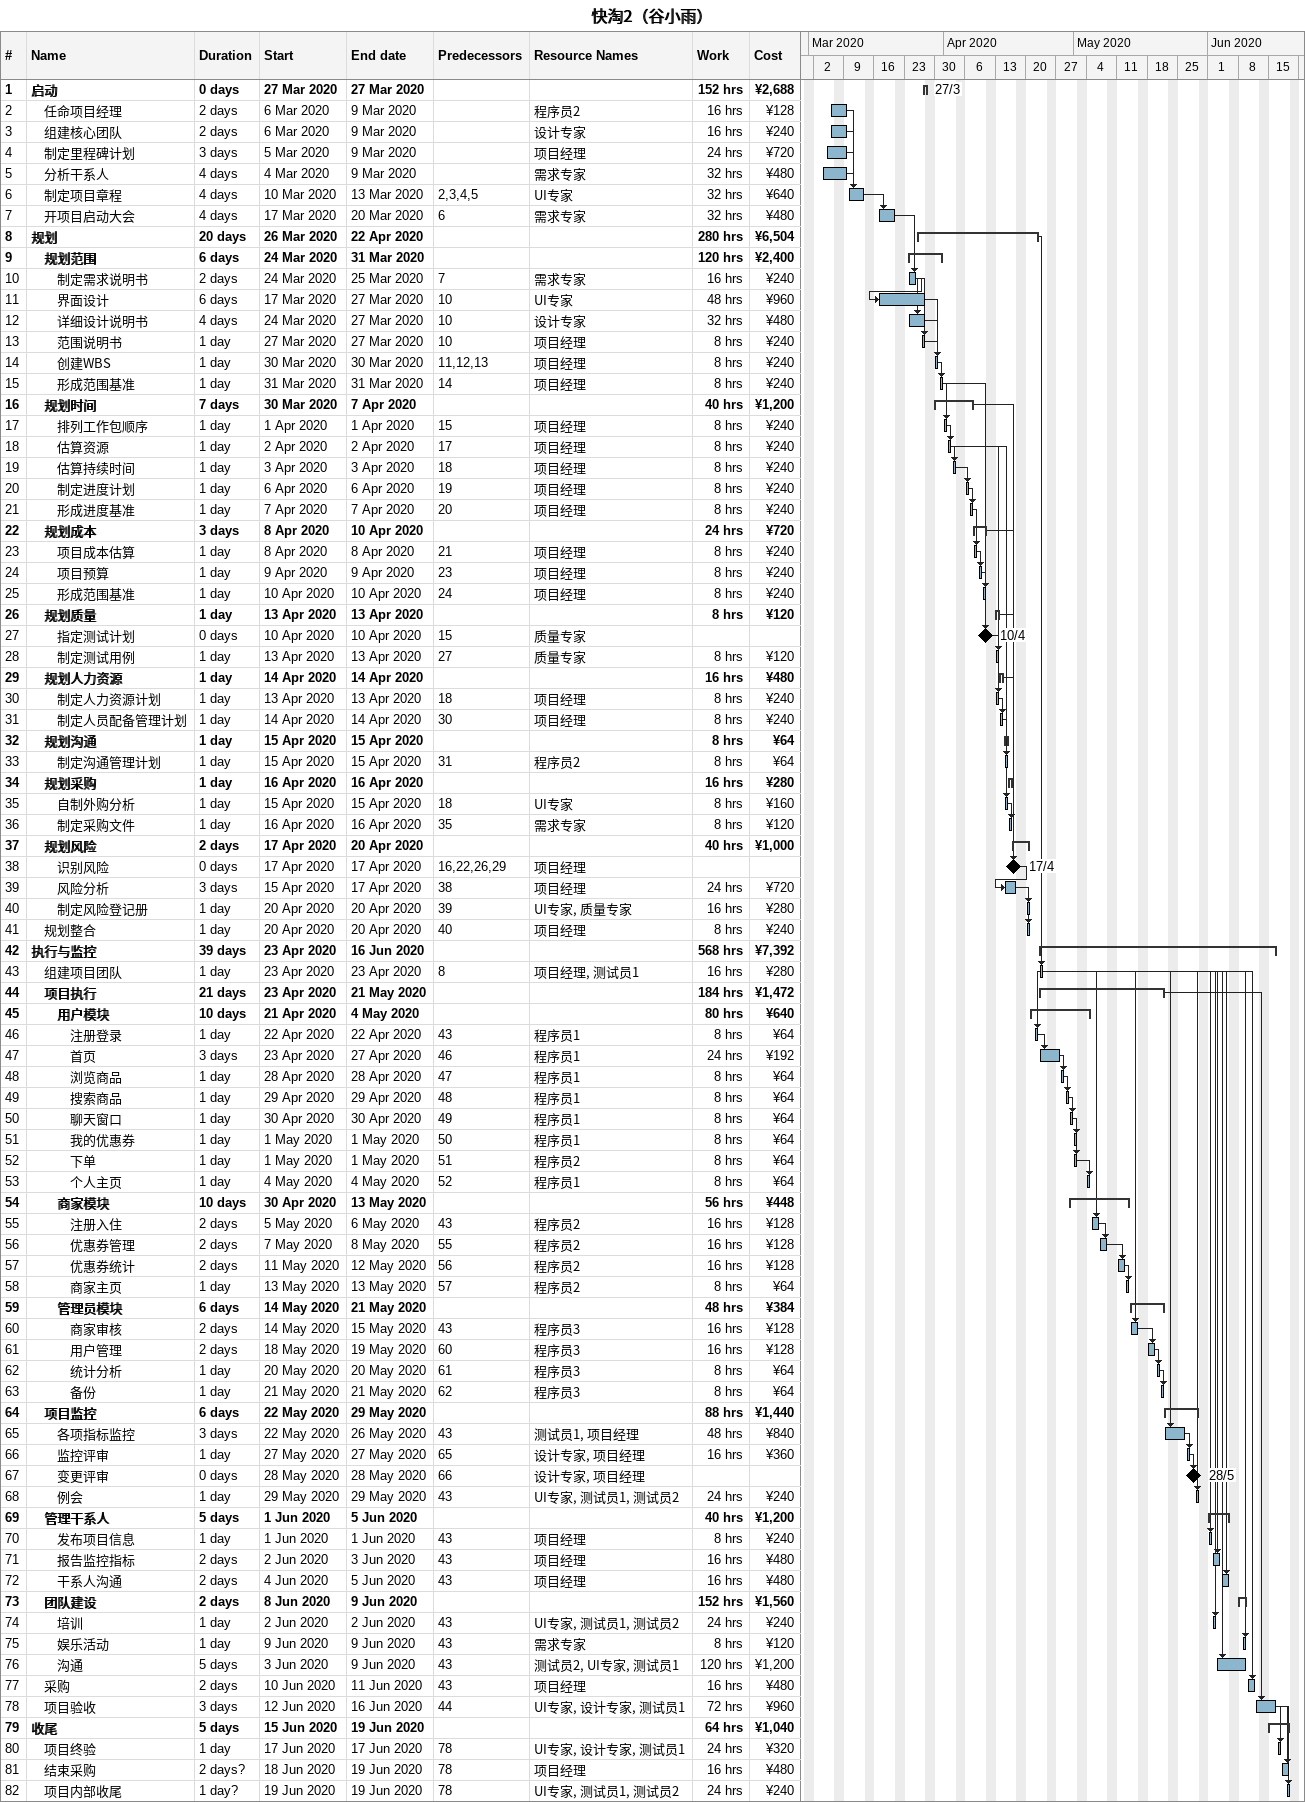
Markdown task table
快淘2（谷小雨）

| ID | Level | Task | Duration | Start | Finish | Predecessors | Resources | Work (h) | Cost (¥) |
|---|---|---|---|---|---|---|---|---|---|
| 1 | 1 | **启动** | 0d | 2020-03-27 | 2020-03-27 |  |  | 152 | 2688 |
| 2 | 2 | 任命项目经理 | 2d | 2020-03-06 | 2020-03-09 |  | 程序员2 | 16 | 128 |
| 3 | 2 | 组建核心团队 | 2d | 2020-03-06 | 2020-03-09 |  | 设计专家 | 16 | 240 |
| 4 | 2 | 制定里程碑计划 | 3d | 2020-03-05 | 2020-03-09 |  | 项目经理 | 24 | 720 |
| 5 | 2 | 分析干系人 | 4d | 2020-03-04 | 2020-03-09 |  | 需求专家 | 32 | 480 |
| 6 | 2 | 制定项目章程 | 4d | 2020-03-10 | 2020-03-13 | 2, 3, 4, 5 | UI专家 | 32 | 640 |
| 7 | 2 | 开项目启动大会 | 4d | 2020-03-17 | 2020-03-20 | 6 | 需求专家 | 32 | 480 |
| 8 | 1 | **规划** | 20d | 2020-03-26 | 2020-04-22 |  |  | 280 | 6504 |
| 9 | 2 | **规划范围** | 6d | 2020-03-24 | 2020-03-31 |  |  | 120 | 2400 |
| 10 | 3 | 制定需求说明书 | 2d | 2020-03-24 | 2020-03-25 | 7 | 需求专家 | 16 | 240 |
| 11 | 3 | 界面设计 | 6d | 2020-03-17 | 2020-03-27 | 10 | UI专家 | 48 | 960 |
| 12 | 3 | 详细设计说明书 | 4d | 2020-03-24 | 2020-03-27 | 10 | 设计专家 | 32 | 480 |
| 13 | 3 | 范围说明书 | 1d | 2020-03-27 | 2020-03-27 | 10 | 项目经理 | 8 | 240 |
| 14 | 3 | 创建WBS | 1d | 2020-03-30 | 2020-03-30 | 11, 12, 13 | 项目经理 | 8 | 240 |
| 15 | 3 | 形成范围基准 | 1d | 2020-03-31 | 2020-03-31 | 14 | 项目经理 | 8 | 240 |
| 16 | 2 | **规划时间** | 7d | 2020-03-30 | 2020-04-07 |  |  | 40 | 1200 |
| 17 | 3 | 排列工作包顺序 | 1d | 2020-04-01 | 2020-04-01 | 15 | 项目经理 | 8 | 240 |
| 18 | 3 | 估算资源 | 1d | 2020-04-02 | 2020-04-02 | 17 | 项目经理 | 8 | 240 |
| 19 | 3 | 估算持续时间 | 1d | 2020-04-03 | 2020-04-03 | 18 | 项目经理 | 8 | 240 |
| 20 | 3 | 制定进度计划 | 1d | 2020-04-06 | 2020-04-06 | 19 | 项目经理 | 8 | 240 |
| 21 | 3 | 形成进度基准 | 1d | 2020-04-07 | 2020-04-07 | 20 | 项目经理 | 8 | 240 |
| 22 | 2 | **规划成本** | 3d | 2020-04-08 | 2020-04-10 |  |  | 24 | 720 |
| 23 | 3 | 项目成本估算 | 1d | 2020-04-08 | 2020-04-08 | 21 | 项目经理 | 8 | 240 |
| 24 | 3 | 项目预算 | 1d | 2020-04-09 | 2020-04-09 | 23 | 项目经理 | 8 | 240 |
| 25 | 3 | 形成范围基准 | 1d | 2020-04-10 | 2020-04-10 | 24 | 项目经理 | 8 | 240 |
| 26 | 2 | **规划质量** | 1d | 2020-04-13 | 2020-04-13 |  |  | 8 | 120 |
| 27 | 3 | 指定测试计划 | 0d | 2020-04-10 | 2020-04-10 | 15 | 质量专家 |  |  |
| 28 | 3 | 制定测试用例 | 1d | 2020-04-13 | 2020-04-13 | 27 | 质量专家 | 8 | 120 |
| 29 | 2 | **规划人力资源** | 1d | 2020-04-14 | 2020-04-14 |  |  | 16 | 480 |
| 30 | 3 | 制定人力资源计划 | 1d | 2020-04-13 | 2020-04-13 | 18 | 项目经理 | 8 | 240 |
| 31 | 3 | 制定人员配备管理计划 | 1d | 2020-04-14 | 2020-04-14 | 30 | 项目经理 | 8 | 240 |
| 32 | 2 | **规划沟通** | 1d | 2020-04-15 | 2020-04-15 |  |  | 8 | 64 |
| 33 | 3 | 制定沟通管理计划 | 1d | 2020-04-15 | 2020-04-15 | 31 | 程序员2 | 8 | 64 |
| 34 | 2 | **规划采购** | 1d | 2020-04-16 | 2020-04-16 |  |  | 16 | 280 |
| 35 | 3 | 自制外购分析 | 1d | 2020-04-15 | 2020-04-15 | 18 | UI专家 | 8 | 160 |
| 36 | 3 | 制定采购文件 | 1d | 2020-04-16 | 2020-04-16 | 35 | 需求专家 | 8 | 120 |
| 37 | 2 | **规划风险** | 2d | 2020-04-17 | 2020-04-20 |  |  | 40 | 1000 |
| 38 | 3 | 识别风险 | 0d | 2020-04-17 | 2020-04-17 | 16, 22, 26, 29 | 项目经理 |  |  |
| 39 | 3 | 风险分析 | 3d | 2020-04-15 | 2020-04-17 | 38 | 项目经理 | 24 | 720 |
| 40 | 3 | 制定风险登记册 | 1d | 2020-04-20 | 2020-04-20 | 39 | UI专家, 质量专家 | 16 | 280 |
| 41 | 2 | 规划整合 | 1d | 2020-04-20 | 2020-04-20 | 40 | 项目经理 | 8 | 240 |
| 42 | 1 | **执行与监控** | 39d | 2020-04-23 | 2020-06-16 |  |  | 568 | 7392 |
| 43 | 2 | 组建项目团队 | 1d | 2020-04-23 | 2020-04-23 | 8 | 项目经理, 测试员1 | 16 | 280 |
| 44 | 2 | **项目执行** | 21d | 2020-04-23 | 2020-05-21 |  |  | 184 | 1472 |
| 45 | 3 | **用户模块** | 10d | 2020-04-21 | 2020-05-04 |  |  | 80 | 640 |
| 46 | 4 | 注册登录 | 1d | 2020-04-22 | 2020-04-22 | 43 | 程序员1 | 8 | 64 |
| 47 | 4 | 首页 | 3d | 2020-04-23 | 2020-04-27 | 46 | 程序员1 | 24 | 192 |
| 48 | 4 | 浏览商品 | 1d | 2020-04-28 | 2020-04-28 | 47 | 程序员1 | 8 | 64 |
| 49 | 4 | 搜索商品 | 1d | 2020-04-29 | 2020-04-29 | 48 | 程序员1 | 8 | 64 |
| 50 | 4 | 聊天窗口 | 1d | 2020-04-30 | 2020-04-30 | 49 | 程序员1 | 8 | 64 |
| 51 | 4 | 我的优惠券 | 1d | 2020-05-01 | 2020-05-01 | 50 | 程序员1 | 8 | 64 |
| 52 | 4 | 下单 | 1d | 2020-05-01 | 2020-05-01 | 51 | 程序员2 | 8 | 64 |
| 53 | 4 | 个人主页 | 1d | 2020-05-04 | 2020-05-04 | 52 | 程序员1 | 8 | 64 |
| 54 | 3 | **商家模块** | 10d | 2020-04-30 | 2020-05-13 |  |  | 56 | 448 |
| 55 | 4 | 注册入住 | 2d | 2020-05-05 | 2020-05-06 | 43 | 程序员2 | 16 | 128 |
| 56 | 4 | 优惠券管理 | 2d | 2020-05-07 | 2020-05-08 | 55 | 程序员2 | 16 | 128 |
| 57 | 4 | 优惠券统计 | 2d | 2020-05-11 | 2020-05-12 | 56 | 程序员2 | 16 | 128 |
| 58 | 4 | 商家主页 | 1d | 2020-05-13 | 2020-05-13 | 57 | 程序员2 | 8 | 64 |
| 59 | 3 | **管理员模块** | 6d | 2020-05-14 | 2020-05-21 |  |  | 48 | 384 |
| 60 | 4 | 商家审核 | 2d | 2020-05-14 | 2020-05-15 | 43 | 程序员3 | 16 | 128 |
| 61 | 4 | 用户管理 | 2d | 2020-05-18 | 2020-05-19 | 60 | 程序员3 | 16 | 128 |
| 62 | 4 | 统计分析 | 1d | 2020-05-20 | 2020-05-20 | 61 | 程序员3 | 8 | 64 |
| 63 | 4 | 备份 | 1d | 2020-05-21 | 2020-05-21 | 62 | 程序员3 | 8 | 64 |
| 64 | 2 | **项目监控** | 6d | 2020-05-22 | 2020-05-29 |  |  | 88 | 1440 |
| 65 | 3 | 各项指标监控 | 3d | 2020-05-22 | 2020-05-26 | 43 | 测试员1, 项目经理 | 48 | 840 |
| 66 | 3 | 监控评审 | 1d | 2020-05-27 | 2020-05-27 | 65 | 设计专家, 项目经理 | 16 | 360 |
| 67 | 3 | 变更评审 | 0d | 2020-05-28 | 2020-05-28 | 66 | 设计专家, 项目经理 |  |  |
| 68 | 3 | 例会 | 1d | 2020-05-29 | 2020-05-29 | 43 | UI专家, 测试员1, 测试员2 | 24 | 240 |
| 69 | 2 | **管理干系人** | 5d | 2020-06-01 | 2020-06-05 |  |  | 40 | 1200 |
| 70 | 3 | 发布项目信息 | 1d | 2020-06-01 | 2020-06-01 | 43 | 项目经理 | 8 | 240 |
| 71 | 3 | 报告监控指标 | 2d | 2020-06-02 | 2020-06-03 | 43 | 项目经理 | 16 | 480 |
| 72 | 3 | 干系人沟通 | 2d | 2020-06-04 | 2020-06-05 | 43 | 项目经理 | 16 | 480 |
| 73 | 2 | **团队建设** | 2d | 2020-06-08 | 2020-06-09 |  |  | 152 | 1560 |
| 74 | 3 | 培训 | 1d | 2020-06-02 | 2020-06-02 | 43 | UI专家, 测试员1, 测试员2 | 24 | 240 |
| 75 | 3 | 娱乐活动 | 1d | 2020-06-09 | 2020-06-09 | 43 | 需求专家 | 8 | 120 |
| 76 | 3 | 沟通 | 5d | 2020-06-03 | 2020-06-09 | 43 | 测试员2, UI专家, 测试员1 | 120 | 1200 |
| 77 | 2 | 采购 | 2d | 2020-06-10 | 2020-06-11 | 43 | 项目经理 | 16 | 480 |
| 78 | 2 | 项目验收 | 3d | 2020-06-12 | 2020-06-16 | 44 | UI专家, 设计专家, 测试员1 | 72 | 960 |
| 79 | 1 | **收尾** | 5d | 2020-06-15 | 2020-06-19 |  |  | 64 | 1040 |
| 80 | 2 | 项目终验 | 1d | 2020-06-17 | 2020-06-17 | 78 | UI专家, 设计专家, 测试员1 | 24 | 320 |
| 81 | 2 | 结束采购 | 2d? | 2020-06-18 | 2020-06-19 | 78 | 项目经理 | 16 | 480 |
| 82 | 2 | 项目内部收尾 | 1d? | 2020-06-19 | 2020-06-19 | 78 | UI专家, 测试员1, 测试员2 | 24 | 240 |
